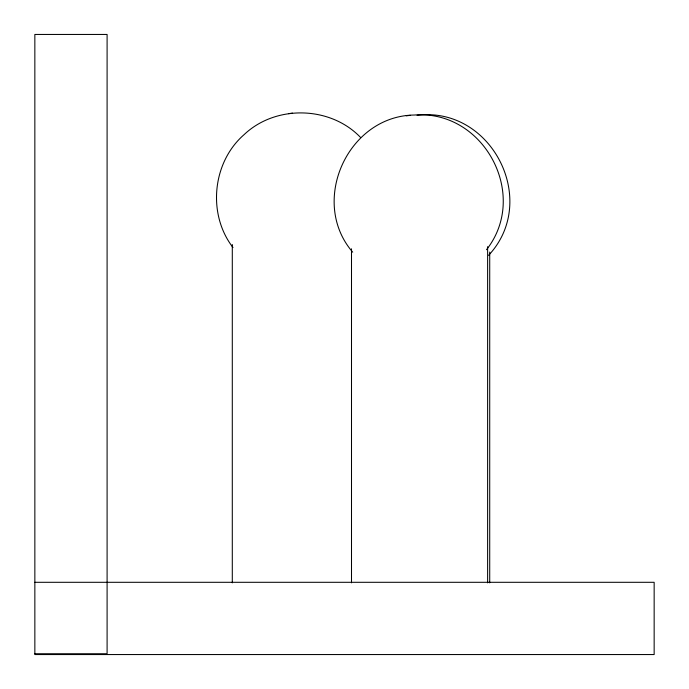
<?xml version="1.0" encoding="UTF-8"?>
<svg xmlns="http://www.w3.org/2000/svg" width="689" height="689" viewBox="0 0 689 689"><rect width="100%" height="100%" fill="white"/><g stroke="black" fill="none" stroke-linecap="round" stroke-linejoin="round"><path stroke-width="1.03" d="M486.494 249.719C529.565 195.013 483.928 109.611 414.511 115.02C347.712 115.752 308.982 201.662 352.716 252.174M488.579 255.343C539.9 200.559 491.507 105.873 417.043 115.33M360.571 137.473C330.436 105.908 275.755 104.564 244.113 134.622C212.29 162.251 207.174 214.227 232.994 247.532M288.45 113.651L292.567 113.142M406.26 115.838L410.377 115.33M34.855 582.3L654.154 582.3L654.154 654.55L34.855 654.55L34.846 34.45L107.096 34.45L107.096 653.749L34.846 653.749M489.715 252.045L489.715 582.86M487.623 246.671L487.623 582.86M351.502 248.824L351.502 582.86M232.296 244.526L232.296 582.86"/></g></svg>
